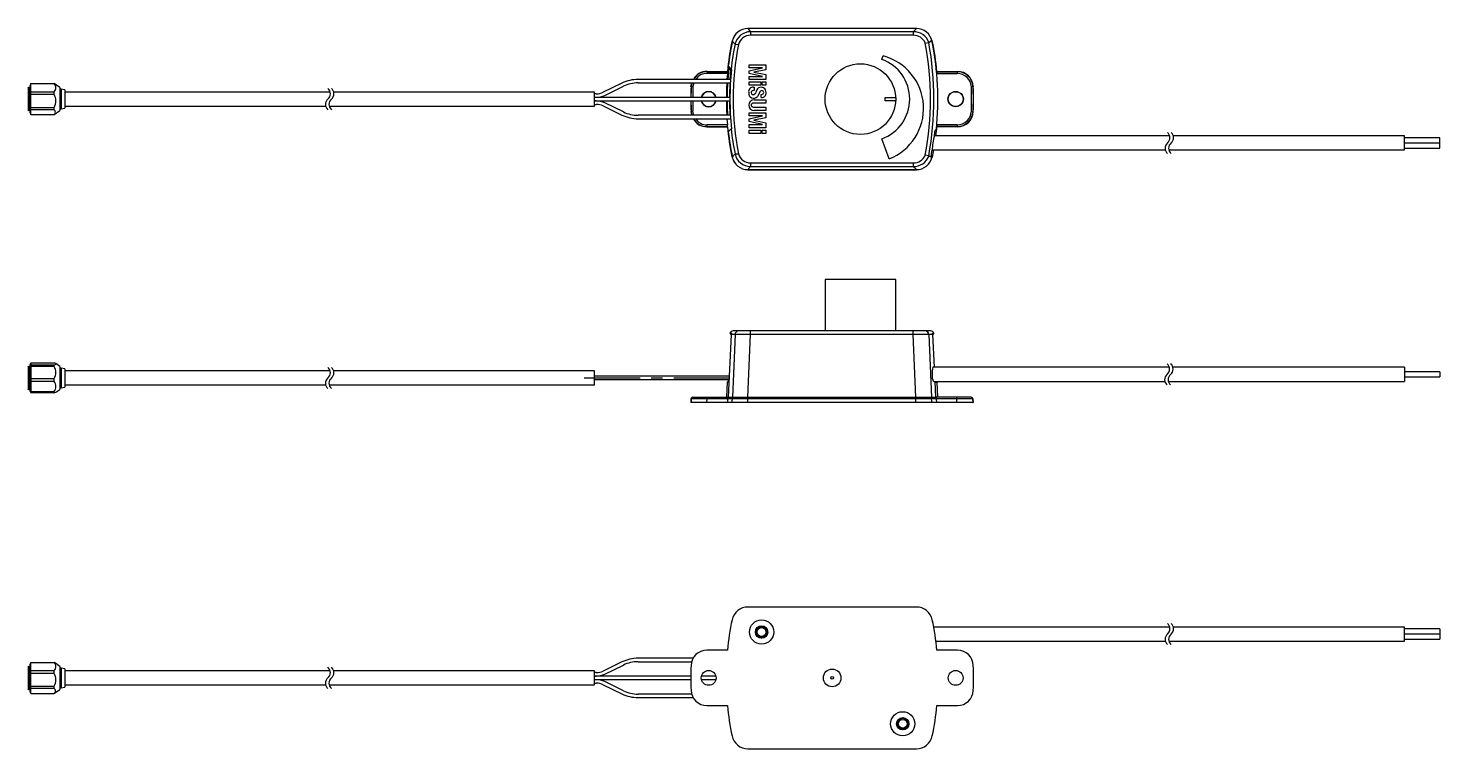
# Model space of a CAD drawing. Extents: x -2 to 865, y -8 to 262.
# Drawn here: x 465 to 865, y 32.9 to 237.1 of the extents above; entities that cross this region are included whole.
import ezdxf

# ---------------------------------------------------------------- set-up
doc = ezdxf.new("R2010")
doc.units = 0
doc.header["$LTSCALE"] = 0.5
doc.linetypes.add('CENTER', pattern=[50.8, 31.75, -6.35, 6.35, -6.35])
for name, color, linetype in [('MSM_CENTER', 1, 'CENTER'), ('MSM_CONTINUOUS', 7, 'CONTINUOUS'), ('MSM_NARROW', 5, 'CONTINUOUS')]:
    doc.layers.add(name, color=color, linetype=linetype)

msp = doc.modelspace()

# ---------------------------------------------------------------- linework, layer by layer
at = {"layer": 'MSM_CENTER'}
msp.add_line((622.5, 138), (666.63, 138), dxfattribs=at)
at = {"layer": 'MSM_CONTINUOUS'}
for p, q in [((668.91, 237.08), (716.7, 237.08)), ((668.91, 237), (668.91, 237.08)), ((716.7, 237), (668.91, 237)), ((716.7, 236.99), (668.91, 236.99)), ((668.91, 236.99), (669.66, 236.08)), ((669.66, 236.08), (669.66, 235.08)), ((715.79, 236.08), (669.66, 236.08)), ((715.79, 236.08), (716.7, 236.99)), ((715.79, 236.08), (715.79, 235.08)), ((716.7, 237.08), (716.7, 237)), ((664.43, 233.44), (664.51, 233.42)), ((664.51, 233.42), (665.28, 232.59)), ((665.28, 232.59), (666.28, 232.48)), ((715.79, 235.08), (669.66, 235.08)), ((719.2, 232.88), (720.2, 233.05)), ((720.2, 233.05), (721.03, 233.68)), ((721.18, 233.44), (721.1, 233.42)), ((706.89, 228.27), (707.24, 229.23)), ((657.29, 224.83), (657.35, 224.77)), ((657.29, 224.83), (663.11, 224.83)), ((657.35, 224.77), (663.16, 224.77)), ((657.35, 224.77), (657.35, 224.28)), ((663.14, 224.28), (657.35, 224.28)), ((663.14, 224.28), (663, 222.57)), ((663.52, 225.79), (663.23, 222.57)), ((663.35, 226.32), (663.35, 226.32)), ((663.35, 226.32), (663.52, 225.79)), ((664.25, 225.39), (663.36, 226.39)), ((663.52, 225.79), (664.12, 225.07)), ((663.9, 222.57), (664.12, 225.07)), ((669.24, 226.74), (673.98, 226.74)), ((669.24, 225.87), (669.24, 226.74)), ((673.02, 225.87), (669.24, 225.87)), ((669.24, 225.01), (673.02, 225.87)), ((669.24, 224.27), (669.24, 225.01)), ((673.08, 223.41), (669.24, 224.27)), ((673.98, 225.32), (670.63, 224.65)), ((670.63, 224.65), (673.98, 223.95)), ((673.98, 226.74), (673.98, 225.32)), ((722.45, 224.77), (728.26, 224.77)), ((722.47, 224.28), (728.26, 224.28)), ((722.5, 224.83), (728.32, 224.83)), ((728.32, 224.83), (728.26, 224.77)), ((728.26, 224.77), (728.26, 224.28)), ((465.12, 220.09), (464.97, 220.36)), ((464.97, 220.36), (464.97, 213.64)), ((465.25, 220.09), (465.12, 220.09)), ((465.12, 220.09), (465.12, 213.91)), ((465.4, 220.36), (465.25, 220.09)), ((465.25, 220.09), (465.25, 213.91)), ((465.68, 221.4), (465.4, 220.7)), ((465.4, 220.7), (465.4, 213.3)), ((465.68, 221.4), (472.29, 221.4)), ((465.68, 212.6), (465.68, 221.4)), ((473.9, 220.25), (472.29, 221.4)), ((473.9, 220.25), (473.9, 213.75)), ((633.23, 221.52), (627.93, 218.94)), ((628.36, 218.06), (633.66, 220.64)), ((663.91, 222.57), (637.81, 222.57)), ((637.81, 221.59), (663.85, 221.59)), ((652.8, 220.53), (653.03, 221.59)), ((652.86, 220.48), (652.8, 220.53)), ((653.12, 221.59), (652.86, 220.48)), ((653.35, 220.45), (652.86, 220.48)), ((653.62, 221.59), (653.35, 220.45)), ((669.24, 223.41), (673.08, 223.41)), ((669.24, 222.54), (669.24, 223.41)), ((673.98, 222.54), (669.24, 222.54)), ((669.24, 221.86), (672.55, 221.86)), ((669.24, 220.91), (669.24, 221.86)), ((672.55, 220.91), (669.24, 220.91)), ((670.53, 220.41), (670.72, 220.41)), ((670.72, 220.41), (670.72, 219.46)), ((672.55, 221.86), (672.55, 220.91)), ((672.97, 221.86), (673.98, 221.86)), ((672.97, 220.91), (672.97, 221.86)), ((673.98, 220.91), (672.97, 220.91)), ((673.98, 223.95), (673.98, 222.54)), ((673.98, 221.86), (673.98, 220.91)), ((732.75, 220.48), (732.26, 220.45)), ((732.81, 220.53), (732.75, 220.48)), ((465.68, 219.05), (472.29, 219.05)), ((472.29, 218.29), (465.68, 218.29)), ((472.29, 218.29), (472.29, 219.05)), ((474.3, 219.8), (473.9, 219.8)), ((475.3, 219.6), (474.3, 219.8)), ((474.3, 219.8), (474.3, 214.2)), ((475.3, 219.6), (475.3, 214.4)), ((550.54, 219), (475.3, 219)), ((625.5, 219), (551.54, 219)), ((625.5, 215), (625.5, 219)), ((625.96, 218.49), (625.5, 218.49)), ((625.5, 217.51), (625.96, 217.51)), ((663.72, 217.5), (625.5, 217.5)), ((625.5, 216.5), (663.72, 216.5)), ((625.96, 216.49), (625.5, 216.49)), ((670.72, 219.46), (670.44, 219.46)), ((670.67, 216.8), (673.98, 216.8)), ((672.37, 219.12), (671.61, 217.73)), ((672.66, 217.42), (672.66, 218.34)), ((672.8, 217.42), (672.66, 217.42)), ((673.98, 216.8), (673.98, 215.85)), ((707.81, 216.5), (707.81, 217.5)), ((707.81, 217.5), (710.79, 217.5)), ((710.79, 216.5), (707.81, 216.5)), ((464.97, 213.64), (465.12, 213.91)), ((465.12, 213.91), (465.25, 213.91)), ((465.25, 213.91), (465.4, 213.64)), ((465.4, 213.3), (465.68, 212.6)), ((465.68, 214.66), (472.29, 214.66)), ((472.29, 214), (465.68, 214)), ((465.68, 212.6), (472.29, 212.6)), ((472.29, 214), (472.29, 214.66)), ((472.29, 212.6), (473.9, 213.75)), ((473.9, 214.2), (474.3, 214.2)), ((474.3, 214.2), (475.3, 214.4)), ((475.3, 215), (549.26, 215)), ((550.26, 215), (625.5, 215)), ((625.5, 215.51), (625.96, 215.51)), ((627.93, 215.06), (633.23, 212.48)), ((633.66, 213.36), (628.36, 215.94)), ((663.85, 212.41), (637.81, 212.41)), ((652.86, 213.52), (652.8, 213.47)), ((652.8, 213.47), (653.03, 212.41)), ((653.35, 213.55), (652.86, 213.52)), ((653.12, 212.41), (652.86, 213.52)), ((653.62, 212.41), (653.35, 213.55)), ((669.24, 213.1), (673.98, 213.1)), ((669.24, 212.23), (669.24, 213.1)), ((673.02, 212.23), (669.24, 212.23)), ((669.24, 211.37), (673.02, 212.23)), ((673.98, 215.85), (670.41, 215.85)), ((670.41, 214.73), (673.98, 214.73)), ((673.98, 213.77), (670.67, 213.77)), ((673.98, 214.73), (673.98, 213.77)), ((673.98, 213.1), (673.98, 211.68)), ((732.26, 213.55), (732.75, 213.52)), ((637.81, 211.43), (663.91, 211.43)), ((657.29, 209.17), (657.35, 209.23)), ((657.29, 209.17), (663.11, 209.17)), ((663.14, 209.72), (657.35, 209.72)), ((657.35, 209.23), (657.35, 209.72)), ((657.35, 209.23), (663.16, 209.23)), ((663, 211.43), (663.14, 209.72)), ((664.24, 208.67), (663.35, 207.68)), ((669.24, 210.63), (669.24, 211.37)), ((673.08, 209.77), (669.24, 210.63)), ((669.24, 209.77), (673.08, 209.77)), ((669.24, 208.9), (669.24, 209.77)), ((673.98, 208.9), (669.24, 208.9)), ((669.24, 208.22), (672.55, 208.22)), ((669.24, 207.27), (669.24, 208.22)), ((673.98, 211.68), (670.63, 211.01)), ((670.63, 211.01), (673.98, 210.31)), ((672.55, 208.22), (672.55, 207.27)), ((672.97, 208.22), (673.98, 208.22)), ((672.97, 207.27), (672.97, 208.22)), ((673.98, 210.31), (673.98, 208.9)), ((673.98, 208.22), (673.98, 207.27)), ((721.97, 207.99), (722.33, 208.31)), ((722.34, 208.41), (721.98, 208.09)), ((722.33, 208.31), (722.33, 208.31)), ((728.26, 209.23), (722.45, 209.23)), ((728.26, 209.72), (722.47, 209.72)), ((728.32, 209.17), (722.5, 209.17)), ((728.32, 209.17), (728.26, 209.23)), ((728.27, 209.72), (728.27, 209.23)), ((672.55, 207.27), (669.24, 207.27)), ((673.98, 207.27), (672.97, 207.27)), ((708.95, 200.07), (706.89, 205.73)), ((788.49, 206.58), (721.77, 206.58)), ((721.79, 206.65), (721.79, 206.65)), ((721.94, 207.79), (721.93, 207.79)), ((721.96, 207.99), (721.97, 207.99)), ((855.01, 206.58), (789.49, 206.58)), ((855.01, 202.58), (855.01, 206.58)), ((865.01, 206.02), (855.01, 206.02)), ((855.01, 204.63), (865.01, 204.63)), ((865.01, 204.52), (855.01, 204.52)), ((865.01, 204.63), (865.01, 206.02)), ((865.01, 203.13), (865.01, 204.52)), ((664.43, 200.56), (664.51, 200.58)), ((664.51, 200.58), (665.28, 201.53)), ((665.28, 201.53), (666.28, 201.52)), ((720.2, 200.95), (719.2, 201.12)), ((721.03, 200.32), (720.2, 200.95)), ((720.87, 201.06), (721.13, 200.74)), ((720.89, 201.17), (720.89, 201.17)), ((721.16, 200.84), (720.89, 201.17)), ((720.92, 201.37), (720.92, 201.37)), ((721.05, 200.84), (721.16, 200.84)), ((721.18, 200.56), (721.1, 200.58)), ((721.14, 202.5), (721.13, 202.5)), ((721.14, 202.58), (787.21, 202.58)), ((721.57, 202.58), (721.18, 200.56)), ((788.21, 202.58), (855.01, 202.58)), ((855.01, 203.13), (865.01, 203.13)), ((668.91, 197.01), (669.69, 197.92)), ((668.91, 197.01), (716.7, 197.01)), ((668.91, 197), (716.7, 197)), ((668.91, 196.92), (668.91, 197)), ((716.7, 196.92), (668.91, 196.92)), ((669.69, 198.92), (715.79, 198.92)), ((669.69, 198.92), (669.69, 197.92)), ((669.69, 197.92), (715.79, 197.92)), ((715.79, 198.92), (715.79, 197.92)), ((715.79, 197.92), (716.7, 197.01)), ((716.7, 197), (716.7, 196.92)), ((690.82, 165.9), (690.82, 151.3)), ((710.81, 165.9), (690.82, 165.9)), ((710.81, 165.7), (710.81, 165.9)), ((710.82, 165.7), (710.81, 165.7)), ((710.82, 151.3), (710.82, 165.7)), ((664.21, 150.3), (663.38, 132.5)), ((663.83, 150.64), (664.21, 150.24)), ((664.28, 150.64), (663.83, 150.64)), ((721.27, 150.3), (664.21, 150.3)), ((665.28, 150.3), (664.52, 132.5)), ((720.71, 151.3), (664.77, 151.3)), ((668.93, 132.5), (669.69, 150.3)), ((669.69, 150.3), (669.69, 151.3)), ((715.79, 150.3), (715.79, 151.3)), ((716.55, 132.5), (715.79, 150.3)), ((720.2, 150.3), (720.96, 132.5)), ((721.2, 150.64), (721.65, 150.64)), ((721.65, 150.64), (721.27, 150.24)), ((721.27, 150.3), (721.71, 141)), ((465.12, 141.09), (464.97, 141.36)), ((464.97, 141.36), (464.97, 134.64)), ((465.25, 141.09), (465.12, 141.09)), ((465.12, 141.09), (465.12, 134.91)), ((465.4, 141.36), (465.25, 141.09)), ((465.25, 141.09), (465.25, 134.91)), ((465.68, 142.21), (465.4, 141.7)), ((465.4, 141.7), (465.4, 134.3)), ((472.29, 142.21), (465.68, 142.21)), ((465.68, 142.21), (465.68, 133.79)), ((465.68, 141.72), (472.29, 141.72)), ((472.29, 141.22), (465.68, 141.22)), ((472.29, 141.22), (472.29, 141.72)), ((473.9, 141.25), (472.8, 142.04)), ((473.9, 141.25), (473.9, 134.75)), ((474.3, 140.8), (473.9, 140.8)), ((475.3, 140.6), (474.3, 140.8)), ((474.3, 140.8), (474.3, 135.2)), ((475.3, 140.6), (475.3, 135.4)), ((788.38, 141), (721.37, 141)), ((855.01, 141), (789.49, 141)), ((855.01, 141), (855.01, 137)), ((465.68, 137.83), (472.29, 137.83)), ((472.29, 137.02), (465.68, 137.02)), ((472.29, 137.02), (472.29, 137.83)), ((550.54, 140), (475.3, 140)), ((625.5, 140), (551.54, 140)), ((625.5, 136), (625.5, 140)), ((663.66, 138.49), (625.5, 138.49)), ((625.5, 137.51), (663.61, 137.51)), ((663.04, 136.83), (662.82, 132.5)), ((663.6, 137.39), (663.04, 136.83)), ((663.58, 136.83), (663.04, 136.83)), ((721.58, 137), (787.09, 137)), ((721.89, 137), (722.1, 132.5)), ((721.9, 136.83), (722.43, 136.83)), ((722.26, 137), (722.43, 136.83)), ((722.43, 136.83), (722.66, 132.5)), ((788.09, 137), (855.01, 137)), ((865.01, 139.7), (855.01, 139.7)), ((855.01, 138.3), (865.01, 138.3)), ((865.01, 139.7), (865.01, 138.3)), ((464.97, 134.64), (465.12, 134.91)), ((465.12, 134.91), (465.25, 134.91)), ((465.4, 134.9), (465.25, 135.14)), ((465.25, 134.91), (465.4, 134.64)), ((465.4, 134.58), (465.68, 133.93)), ((465.4, 134.3), (465.68, 133.79)), ((465.68, 134.11), (472.29, 134.11)), ((472.29, 133.79), (465.68, 133.79)), ((472.29, 133.79), (472.29, 134.11)), ((472.29, 133.79), (472.8, 133.96)), ((472.8, 133.96), (473.9, 134.75)), ((473.9, 135.2), (474.3, 135.2)), ((474.3, 135.2), (475.3, 135.4)), ((475.3, 136), (549.26, 136)), ((550.26, 136), (625.5, 136)), ((652.79, 132.03), (652.74, 131)), ((652.87, 132.03), (652.79, 132.03)), ((652.87, 132.03), (652.82, 131)), ((653.29, 132.5), (722.1, 132.5)), ((657.31, 131), (657.36, 132.03)), ((657.36, 132.03), (657.36, 132.5)), ((728.12, 132.03), (657.36, 132.03)), ((663.17, 132.03), (663.12, 131)), ((664.44, 131), (664.52, 132.5)), ((668.93, 131), (668.93, 132.5)), ((716.55, 131), (716.55, 132.5)), ((721.03, 131), (720.96, 132.5)), ((722.31, 132.03), (722.36, 131)), ((732.19, 132.5), (722.33, 132.5)), ((728.12, 132.03), (728.12, 132.5)), ((728.17, 131), (728.12, 132.03)), ((732.61, 132.03), (732.69, 132.03)), ((732.61, 132.03), (732.66, 131)), ((732.69, 132.03), (732.74, 131)), ((732.66, 131), (652.74, 131)), ((732.66, 131), (732.74, 131)), ((716.7, 73.08), (668.92, 73.08)), ((788.49, 67.42), (721.58, 67.42)), ((855.01, 67.42), (789.49, 67.42)), ((855.01, 63.42), (855.01, 67.42)), ((865.01, 66.87), (855.01, 66.87)), ((855.01, 65.48), (865.01, 65.48)), ((865.01, 65.37), (855.01, 65.37)), ((865.01, 66.87), (865.01, 65.48)), ((865.01, 65.37), (865.01, 63.98)), ((663.12, 60.83), (657.3, 60.83)), ((722.21, 63.42), (787.21, 63.42)), ((728.32, 60.83), (722.51, 60.83)), ((788.21, 63.42), (855.01, 63.42)), ((855.01, 63.98), (865.01, 63.98)), ((465.12, 56.09), (464.97, 56.36)), ((464.97, 56.36), (464.97, 49.64)), ((465.25, 56.09), (465.12, 56.09)), ((465.12, 56.09), (465.12, 49.91)), ((465.4, 56.36), (465.25, 56.09)), ((465.25, 56.09), (465.25, 49.91)), ((465.68, 57.4), (465.4, 56.7)), ((465.4, 56.7), (465.4, 49.3)), ((465.68, 57.4), (472.29, 57.4)), ((465.68, 48.6), (465.68, 57.4)), ((473.9, 56.25), (472.39, 57.33)), ((473.9, 56.25), (473.9, 49.75)), ((633.22, 57.52), (627.92, 54.94)), ((628.35, 54.06), (633.65, 56.64)), ((653.43, 58.57), (637.81, 58.57)), ((637.81, 57.59), (653.03, 57.59)), ((465.68, 55.05), (472.29, 55.05)), ((472.29, 54.29), (465.68, 54.29)), ((472.29, 54.29), (472.29, 55.05)), ((474.3, 55.8), (473.9, 55.8)), ((475.3, 55.6), (474.3, 55.8)), ((474.3, 55.8), (474.3, 50.2)), ((475.3, 55.6), (475.3, 50.4)), ((550.53, 55), (475.3, 55)), ((625.49, 55), (551.53, 55)), ((625.49, 51), (625.49, 55)), ((625.95, 54.49), (625.49, 54.49)), ((625.49, 53.51), (625.95, 53.51)), ((652.73, 53.5), (625.49, 53.5)), ((625.49, 52.5), (652.73, 52.5)), ((625.95, 52.49), (625.49, 52.49)), ((659.85, 53.5), (655.77, 53.5)), ((655.77, 52.5), (659.85, 52.5)), ((464.97, 49.64), (465.12, 49.91)), ((465.12, 49.91), (465.25, 49.91)), ((465.25, 49.91), (465.4, 49.64)), ((465.4, 49.3), (465.65, 48.67)), ((465.68, 50.66), (472.29, 50.66)), ((472.29, 50), (465.68, 50)), ((465.68, 48.6), (472.29, 48.6)), ((472.29, 50), (472.29, 50.66)), ((472.39, 48.67), (473.9, 49.75)), ((473.9, 50.2), (474.3, 50.2)), ((474.3, 50.2), (475.3, 50.4)), ((475.3, 51), (549.25, 51)), ((550.25, 51), (625.49, 51)), ((625.49, 51.51), (625.95, 51.51)), ((627.92, 51.06), (633.22, 48.48)), ((633.65, 49.36), (628.35, 51.94)), ((653.04, 48.41), (637.81, 48.41)), ((637.81, 47.43), (653.47, 47.43)), ((657.3, 45.17), (663.12, 45.17)), ((722.51, 45.17), (728.32, 45.17)), ((668.92, 32.92), (716.7, 32.92))]:
    msp.add_line(p, q, dxfattribs=at)
for centre, radius in [((700.81, 217), 10), ((727.81, 217), 2.18), ((727.81, 217), 2.1), ((672.81, 66), 3.43), ((672.81, 66), 1.76), ((672.81, 66), 1.7), ((672.81, 66), 1.55), ((672.81, 66), 1.25), ((657.81, 53), 2.1), ((692.81, 53), 2.5), ((692.81, 53), 0.4), ((727.81, 53), 2.1), ((712.81, 40), 3.43), ((712.81, 40), 1.76), ((712.81, 40), 1.7), ((712.81, 40), 1.55), ((712.81, 40), 1.25)]:
    msp.add_circle(centre, radius, dxfattribs=at)
for centre, radius, start, end in [((668.91, 232.5), 4.5, 90, 168.1531), ((668.91, 232.5), 4.49, 89.986, 168.1665), ((669.66, 231.58), 4.5, 90.0546, 167.035), ((715.94, 231.58), 4.51, 19.0588, 91.8853), ((716.7, 232.5), 4.5, 11.8469, 90), ((716.7, 232.5), 4.49, 11.8335, 90.014), ((742.81, 217), 80.08, 168.1531, 174.3897), ((742.81, 217), 80, 168.1531, 173.3081), ((742.81, 217), 79.99, 168.1525, 173.2554), ((741.96, 217.11), 78.23, 168.5854, 173.8647), ((745.03, 217), 80.26, 168.8809, 191.1191), ((669.66, 231.59), 3.49, 89.9884, 165.2427), ((715.94, 231.58), 3.5, 21.6871, 92.4751), ((636.27, 217), 84.44, 349.1628, 10.8372), ((631.98, 217), 89.66, 349.6889, 10.3111), ((642.81, 217), 79.99, 353.8367, 11.8475), ((642.81, 217), 80, 5.2179, 11.8469), ((642.81, 217), 80.08, 5.6103, 11.8469), ((702.81, 217), 11.98, 289.9248, 70.0752), ((703.36, 214.37), 15.36, 291.3468, 75.3659), ((657.19, 220.64), 4.19, 88.5468, 152.5547), ((657.23, 220.62), 4.16, 88.434, 152.0123), ((657.18, 220.75), 3.53, 87.3521, 148.9852), ((660.85, 224.63), 2.31, 351.2371, 3.6653), ((748.23, 217), 84.4, 174.2921, 185.7079), ((725.72, 224.67), 3.27, 178.1658, 186.9319), ((728.26, 220.28), 4.49, 2.4865, 90.0031), ((728.27, 220.28), 3.99, 2.4659, 90.0237), ((728.32, 220.34), 4.49, 2.5099, 90.0188), ((471.31, 220.23), 1.52, 309.7808, 50.2192), ((637.81, 212.08), 10.49, 90, 115.8935), ((637.81, 212.08), 9.51, 90, 115.8935), ((732.81, 217), 80.08, 177.4713, 179.6423), ((732.81, 217), 80.02, 177.5105, 179.642), ((732.81, 217), 79.53, 177.5103, 179.6398), ((742.81, 217), 80, 176.7108, 179.6419), ((742.81, 217), 79.77, 176.7015, 179.6409), ((742.81, 217), 79.1, 176.6734, 179.6378), ((670.44, 219.12), 1.3, 86.1406, 192.2416), ((672.32, 219.43), 0.833, 119.0609, 147.9505), ((672.67, 218.98), 1.4, 354.711, 122.9795), ((652.81, 217), 79.53, 357.5103, 2.4897), ((652.81, 217), 80.02, 357.5105, 2.4896), ((652.81, 217), 80.08, 357.4713, 2.5287), ((469.49, 216.47), 3.33, 326.9481, 33.0519), ((625.96, 223), 4.51, 270, 295.8935), ((625.96, 223), 5.49, 270, 295.8935), ((625.96, 211), 5.49, 64.1065, 90), ((732.81, 217), 80.08, 180.3577, 182.5287), ((732.81, 217), 80.02, 180.358, 182.4896), ((732.81, 217), 79.53, 180.3602, 182.4897), ((657.81, 217), 2.18, 13.2679, 166.7322), ((657.81, 217), 2.18, 193.2679, 346.7321), ((657.81, 217), 2.1, 13.7741, 166.2258), ((657.81, 217), 2.1, 193.7741, 346.2259), ((742.81, 217), 80, 180.3581, 183.2892), ((742.81, 217), 79.77, 180.3591, 183.2985), ((742.81, 217), 79.1, 180.3622, 183.3266), ((670.55, 218.63), 1.4, 171.2857, 319.5901), ((670.68, 215.29), 1.51, 90, 270), ((670.45, 218.86), 0.601, 88.8295, 274.7782), ((670.41, 219.02), 0.771, 276.661, 347.1607), ((674.87, 217.83), 3.85, 147.9505, 164.5276), ((672.85, 218.86), 0.549, 250.3617, 151.4851), ((672.83, 218.67), 1.26, 268.6538, 8.1031), ((464.94, 213.91), 0.0375, 213.4731, 326.5269), ((471.81, 213.3), 0.849, 304.4391, 55.5609), ((625.96, 211), 4.51, 64.1065, 90), ((637.81, 221.92), 10.49, 244.1065, 270), ((637.81, 221.92), 9.51, 244.1065, 270), ((670.41, 215.29), 0.558, 90, 270), ((728.27, 213.72), 3.99, 269.9764, 357.5339), ((728.26, 213.72), 4.49, 269.9969, 357.5147), ((728.32, 213.66), 4.49, 269.9811, 357.4902), ((657.19, 213.36), 4.19, 207.4453, 271.4532), ((657.23, 213.38), 4.16, 207.9877, 271.566), ((657.18, 213.25), 3.53, 211.0148, 272.6479), ((742.81, 217), 80.08, 185.6103, 191.8469), ((659.89, 209.33), 3.27, 358.1658, 6.9319), ((731.51, 215.53), 67.7, 185.9336, 191.9289), ((723.63, 207.67), 1.71, 165.5573, 175.7592), ((642.81, 217), 80.08, 352.5206, 354.3897), ((642.81, 217), 80, 353.7651, 354.7821), ((724.76, 209.37), 2.31, 171.2371, 183.6653), ((742.81, 217), 80, 186.6919, 191.8469), ((742.81, 217), 79.99, 186.7446, 191.8475), ((738.91, 201.82), 17.79, 164.2421, 177.8065), ((642.81, 217), 79.66, 352.5354, 353.3618), ((642.81, 217), 79.66, 352.5341, 353.3586), ((722.87, 207.73), 0.934, 164.3991, 176.8386), ((668.91, 201.5), 4.49, 191.8335, 270.014), ((668.91, 201.5), 4.5, 191.8469, 270), ((669.64, 202.36), 4.44, 190.6984, 270.5635), ((669.66, 202.41), 3.49, 194.759, 270.4557), ((715.94, 202.42), 3.5, 267.5248, 338.313), ((715.94, 202.42), 4.51, 268.1154, 340.9404), ((716.7, 201.5), 4.49, 269.986, 348.1665), ((716.7, 201.5), 4.5, 270, 348.1531), ((722.53, 200.96), 1.67, 166.1678, 176.607), ((722.16, 201.08), 1.27, 166.8769, 175.9801), ((642.81, 217), 79.66, 348.6778, 349.5131), ((642.81, 217), 79.66, 348.6823, 349.5156), ((642.81, 217), 80, 348.1531, 348.3466), ((642.81, 217), 79.99, 348.1525, 348.2727), ((664.77, 150.3), 1, 90, 160.3953), ((665.3, 150.25), 1.09, 159.3622, 177.3692), ((666.28, 150.3), 1, 90, 180), ((719.2, 150.3), 1, 0, 90), ((720.71, 150.3), 1, 19.6047, 90), ((720.18, 150.25), 1.09, 2.6308, 20.6378), ((471.87, 140.11), 2.13, 64.3254, 78.8359), ((472.16, 142.79), 1.07, 276.5555, 309.6335), ((469.88, 139.53), 2.94, 324.8086, 35.1914), ((472.77, 141.96), 0.0805, 3.6939, 47.7683), ((725.87, 139.48), 4.75, 161.3325, 186.9853), ((470.57, 135.56), 2.25, 319.76, 40.24), ((723.99, 138.54), 2.87, 172.8137, 212.5489), ((653.29, 132), 0.5, 90.0001, 177.0001), ((653.37, 132), 0.5, 90.0254, 177.0288), ((655.11, -81.76), 213.8, 89.3984, 90.6016), ((662.14, 132.22), 1.05, 349.5831, 15.7883), ((723.34, 132.22), 1.05, 164.2117, 190.4169), ((730.37, -81.76), 213.8, 89.3984, 90.6016), ((732.11, 132), 0.5, 2.9712, 89.9746), ((732.19, 132), 0.5, 2.9999, 89.9999), ((668.92, 68.5), 4.58, 90, 168.1531), ((716.7, 68.5), 4.58, 11.8469, 90), ((742.81, 53), 80.08, 168.1531, 174.3897), ((642.81, 53), 80.08, 5.6103, 11.8469), ((657.3, 56.34), 4.49, 89.9812, 177.4901), ((728.32, 56.34), 4.49, 2.5098, 90.0189), ((471.23, 56.23), 1.58, 312.0908, 47.9092), ((637.81, 48.08), 10.49, 90, 115.8935), ((637.81, 48.08), 9.51, 90, 115.8935), ((732.81, 53), 80.08, 177.4713, 182.5287), ((652.81, 53), 80.08, 357.4713, 2.5287), ((469.49, 52.47), 3.33, 326.9481, 33.0519), ((625.95, 59), 4.51, 270, 295.8935), ((625.95, 59), 5.49, 270, 295.8935), ((625.95, 47), 5.49, 64.1065, 90), ((464.94, 49.91), 0.0375, 213.4731, 326.5269), ((471.88, 49.3), 0.808, 299.9138, 60.0862), ((625.95, 47), 4.51, 64.1065, 90), ((637.81, 57.92), 10.49, 244.1065, 270), ((637.81, 57.92), 9.51, 244.1065, 270), ((657.3, 49.66), 4.49, 182.5098, 270.0189), ((728.32, 49.66), 4.49, 269.9812, 357.4901), ((742.81, 53), 80.08, 185.6103, 191.8469), ((642.81, 53), 80.08, 348.1531, 354.3897), ((668.92, 37.5), 4.58, 191.8469, 270), ((716.7, 37.5), 4.58, 270, 348.1531)]:
    msp.add_arc(centre, radius, start, end, dxfattribs=at)
at = {"layer": 'MSM_NARROW'}
for centre, start, end in [((551.14, 215.5), 129.5282, 230.4718), ((548.66, 218.5), 309.5282, 50.4718), ((552.14, 215.5), 129.5282, 230.4718), ((549.66, 218.5), 309.5282, 50.4718), ((789.09, 203.08), 129.5282, 230.4718), ((786.61, 206.08), 309.5282, 50.4718), ((790.09, 203.08), 129.5282, 230.4718), ((787.61, 206.08), 309.5282, 50.4718), ((548.66, 139.5), 309.5282, 50.4718), ((549.66, 139.5), 309.5282, 50.4718), ((786.5, 140.5), 309.5282, 50.4718), ((787.5, 140.5), 309.5282, 50.4718), ((551.14, 136.5), 129.5282, 230.4718), ((552.14, 136.5), 129.5282, 230.4718), ((788.97, 137.5), 129.5282, 230.4718), ((789.97, 137.5), 129.5282, 230.4718), ((786.61, 66.92), 309.5282, 50.4718), ((787.61, 66.92), 309.5282, 50.4718), ((789.09, 63.92), 129.5282, 230.4718), ((790.09, 63.92), 129.5282, 230.4718), ((551.13, 51.5), 129.5282, 230.4718), ((548.65, 54.5), 309.5282, 50.4718), ((552.13, 51.5), 129.5282, 230.4718), ((549.65, 54.5), 309.5282, 50.4718)]:
    msp.add_arc(centre, 1.94, start, end, dxfattribs=at)

doc.saveas('drawing.dxf')
